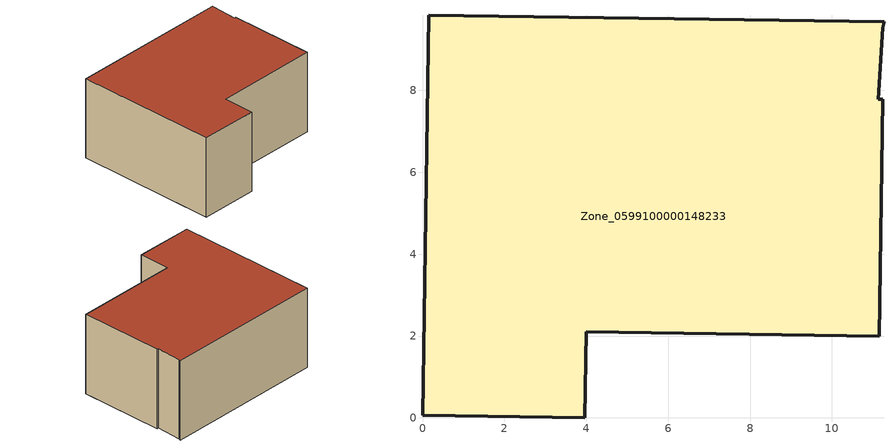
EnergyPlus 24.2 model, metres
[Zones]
Zone_0599100000148233
 floor ground (C_G): 11.12,7.79 11.24,7.78 11.15,2 4,2.11 3.96,0 0,0.06 0.15,9.84 11.27,9.67 11.24,9.53 z0
 wall outside (C_F): 0.15,9.84 0,0.06 3.96,0 4,2.11 11.15,2 11.24,7.78 11.12,7.79 11.24,9.53 11.27,9.67 0.15,9.84 z0:5.56
 roof outside (C_R): 11.24,9.53 11.27,9.67 0.15,9.84 0,0.06 3.96,0 4,2.11 11.15,2 11.24,7.78 11.12,7.79 z5.56
[BUILDING]
Pand.0599100000148233: North Axis=0; Terrain=City; Loads Convergence Tolerance Value=0.04; Temperature Convergence Tolerance Value=0.4; Solar Distribution=FullExterior; Maximum Number of Warmup Days=25; Minimum Number of Warmup Days=1
[Site:Location]
Rotterdam.The.Hague.AP_ZH_NLD Design_Conditions: Latitude=51.96; Longitude=4.45; Time Zone=1; Elevation=-4.5
[SITE:GROUNDTEMPERATURE:BUILDINGSURFACE]
18, 18, 18, 18, 18, 18, 18, 18, 18, 18, 18, 18
[MATERIAL] Thermal Absorptance=0.9; Solar Absorptance=0.7; Visible Absorptance=0.7
Name | Roughness | Thickness | Conductivity | Density | Specific Heat
G.D.1975-1991 | MediumSmooth | 0.15 | 0.288461 | 540 | 1210
F.D.1975-1991 | Rough | 0.3 | 0.230769 | 1920 | 840
R.D.1975-1991 | MediumRough | 0.2 | 0.153846 | 1500 | 1000
[CONSTRUCTION]
C_G: G.D.1975-1991
C_F: F.D.1975-1991
C_R: R.D.1975-1991
[ZONE]
Zone_0599100000148233: Type=1; Multiplier=1; Ceiling Height=Autocalculate; Volume=Autocalculate; Floor Area=autocalculate; Part of Total Floor Area=Yes
[ZONEINFILTRATION:DESIGNFLOWRATE]
Infil_Zone_0599100000148233: Zone or ZoneList or Space or SpaceList=Zone_0599100000148233; Schedule=AlwaysOn; Design Flow Rate Calculation Method=Flow/Area; Flow Rate per Floor Area=0.0042; Constant Term Coefficient=1; Temperature Term Coefficient=0; Velocity Term Coefficient=0; Velocity Squared Term Coefficient=0
[HVACTEMPLATE:ZONE:IDEALLOADSAIRSYSTEM]
Zone_0599100000148233: Maximum Heating Supply Air Temperature=50; Minimum Cooling Supply Air Temperature=13; Maximum Heating Supply Air Humidity Ratio=0.0156; Minimum Cooling Supply Air Humidity Ratio=0.0077; Heating Limit=NoLimit; Cooling Limit=NoLimit; Dehumidification Control Type=ConstantSensibleHeatRatio; Cooling Sensible Heat Ratio=0.7; Dehumidification Setpoint=60; Humidification Control Type=None; Humidification Setpoint=30; Outdoor Air Method=None; Outdoor Air Flow Rate per Person=0.00944; Outdoor Air Flow Rate per Zone Floor Area=0; Outdoor Air Flow Rate per Zone=0; Demand Controlled Ventilation Type=None; Outdoor Air Economizer Type=NoEconomizer; Heat Recovery Type=None; Sensible Heat Recovery Effectiveness=0.7; Latent Heat Recovery Effectiveness=0.65
[ZONECONTROL:THERMOSTAT]
ThermostatControl_Zone_0599100000148233: Zone or ZoneList=Zone_0599100000148233; Control Type Schedule=DualSetpointControlType; Control 1=Thermostat_Zone_0599100000148233; Temperature Difference Between Cutout And Setpoint=0
[THERMOSTATSETPOINT:DUALSETPOINT]
Thermostat_Zone_0599100000148233: Heating Setpoint Temperature Schedule=HeatingSetpoint_Zone_0599100000148233; Cooling Setpoint Temperature Schedule=CoolingSetpoint_Zone_0599100000148233
[SCHEDULE:COMPACT]
HeatingSetpoint_Zone_0599100000148233: Through: 12/31, For: AllDays, Until: 24:00, 21
CoolingSetpoint_Zone_0599100000148233: Through: 12/31, For: AllDays, Until: 24:00, 24
DualSetpointControlType: Through: 12/31, For: AllDays, Until: 24:00, 4
AlwaysOn: Through: 12/31, For: AllDays, Until: 24:00, 1
